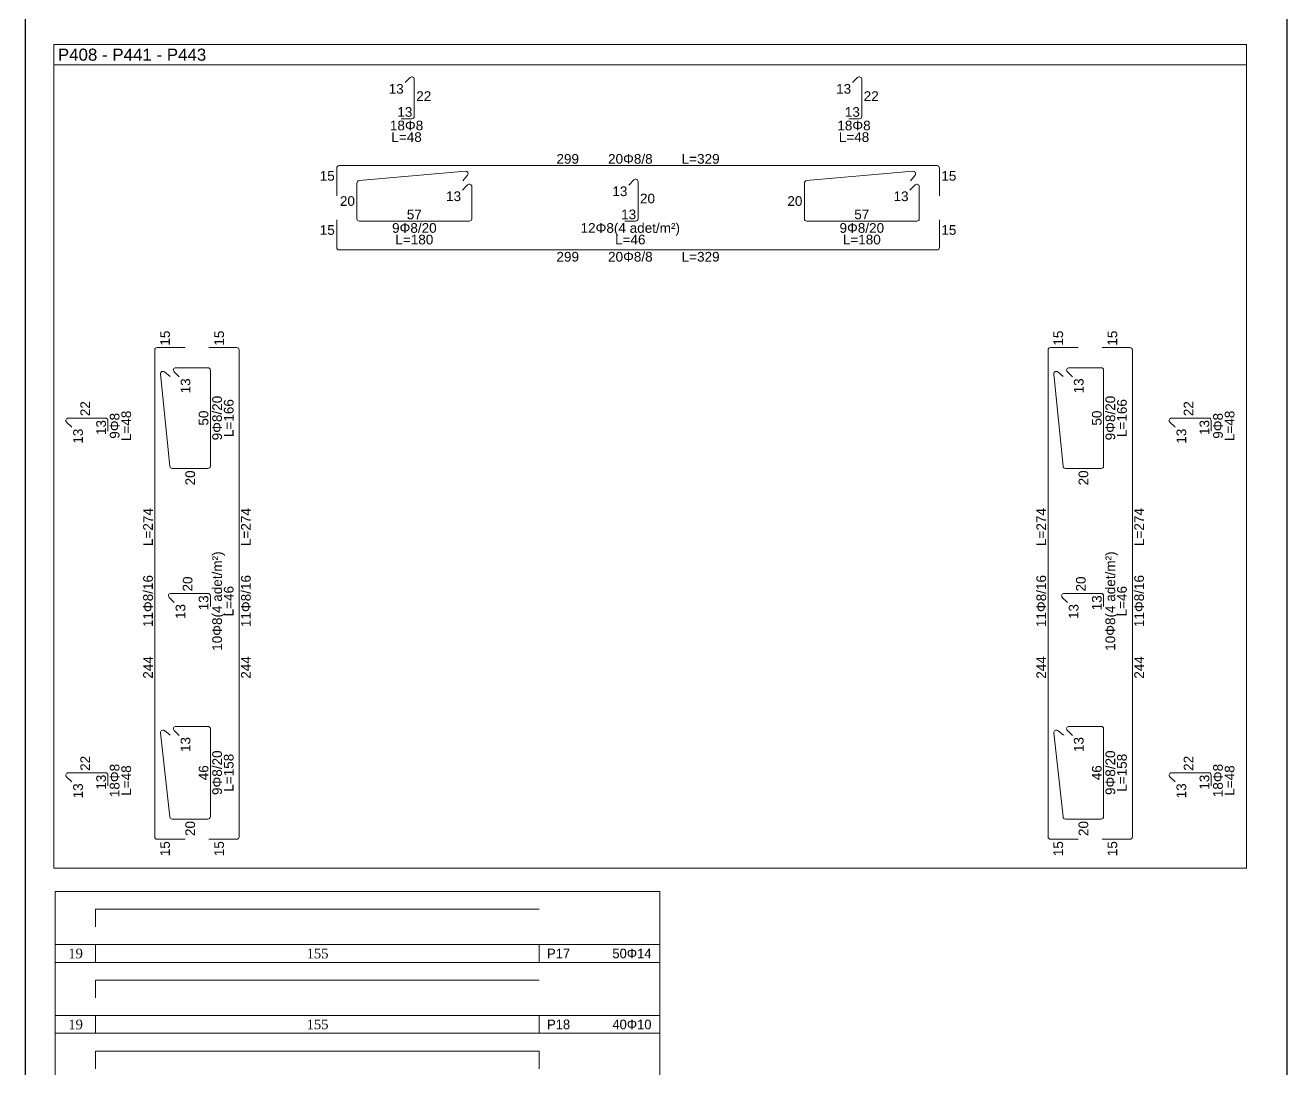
# Model space of a CAD drawing. Header units: millimetres. Extents: x 2232 to 85269, y -3593 to 5869.
# Drawn here: x 36510 to 38075, y 3471 to 4766 of the extents above; entities that cross this region are included whole.
import ezdxf

# ---------------------------------------------------------------- set-up
doc = ezdxf.new("R2010")
doc.units = ezdxf.units.MM
for name, color, linetype in [('Donatı Metraj Tablosu', 7, 'Continuous'), ('Donatı Topl. Uzun. Yazısı', 7, 'Continuous'), ('Donatı Uz. Yazısı', 7, 'Continuous'), ('Donatı Yazısı', 7, 'Continuous'), ('Donatı Çizgisi', 7, 'Continuous'), ('Kolon', 7, 'Continuous'), ('Standart', 7, 'Continuous')]:
    doc.layers.add(name, color=color, linetype=linetype)
doc.styles.add('arial_1_18', font='arial.ttf', dxfattribs={"height": 0.2})
doc.styles.add('symbol_1_18', font='symbol.ttf', dxfattribs={"height": 0.2})
doc.styles.add('times new roman_1_18', font='times.ttf', dxfattribs={"height": 0.2})

# ---------------------------------------------------------------- blocks, each defined once
blk = doc.blocks.new('IDE999Entity7084')
at = {"layer": 'Donatı Çizgisi', "color": 1, "linetype": 'Continuous', "lineweight": 5}
for points in [[(30940.2, 2819.1), (30933.8, 2812.8)], [(30945.3, 2771), (30945.3, 2817)], [(31495.2, 2819.1), (31488.8, 2812.8)], [(31500.3, 2771), (31500.3, 2817)], [(30929.1, 2768), (30942.3, 2768)], [(31484.1, 2768), (31497.3, 2768)], [(31593.6, 2709.8), (30852.1, 2709.8)], [(30849.1, 2706.8), (30849.1, 2672.3)], [(31217.7, 2692.1), (31211.3, 2685.7)], [(31596.6, 2672.3), (31596.6, 2706.8)], [(31222.8, 2643.9), (31222.8, 2690)], [(30849.1, 2642.7), (30849.1, 2608.2)], [(31206.6, 2640.9), (31219.8, 2640.9)], [(31596.6, 2608.2), (31596.6, 2642.7)], [(30852.1, 2605.2), (31593.6, 2605.2)], [(30623.4, 2481.1), (30623.4, 1877.1)], [(30660.9, 2484.1), (30626.4, 2484.1)], [(30725, 2484.1), (30690.5, 2484.1)], [(30728, 1877.1), (30728, 2481.1)], [(31731.3, 2481.1), (31731.3, 1877.1)], [(31768.8, 2484.1), (31734.3, 2484.1)], [(31832.9, 2484.1), (31798.4, 2484.1)], [(31835.9, 1877.1), (31835.9, 2481.1)], [(30562.2, 2396.6), (30516.2, 2396.6)], [(31930.7, 2396.6), (31884.7, 2396.6)], [(30514.1, 2391.5), (30520.5, 2385.2)], [(30565.2, 2380.4), (30565.2, 2393.6)], [(31882.6, 2391.5), (31889, 2385.2)], [(31933.7, 2380.4), (31933.7, 2393.6)], [(30689.3, 2179.1), (30643.3, 2179.1)], [(30692.3, 2162.9), (30692.3, 2176.1)], [(31797.2, 2179.1), (31751.2, 2179.1)], [(31800.2, 2162.9), (31800.2, 2176.1)], [(30641.1, 2174), (30647.5, 2167.7)], [(31749, 2174), (31755.4, 2167.7)], [(30562.2, 1956.6), (30516.2, 1956.6)], [(31930.7, 1956.6), (31884.7, 1956.6)], [(30514.1, 1951.5), (30520.5, 1945.2)], [(30565.2, 1940.4), (30565.2, 1953.6)], [(31882.6, 1951.5), (31889, 1945.2)], [(31933.7, 1940.4), (31933.7, 1953.6)], [(30626.4, 1874.1), (30660.9, 1874.1)], [(30690.5, 1874.1), (30725, 1874.1)], [(31734.3, 1874.1), (31768.8, 1874.1)], [(31798.4, 1874.1), (31832.9, 1874.1)]]:
    blk.add_lwpolyline(points, dxfattribs=at)
at = {"layer": 'Donatı Çizgisi', "color": 5, "linetype": 'Continuous', "lineweight": 5}
for points in [[(31008.8, 2702.8), (30876.8, 2691.2)], [(31005.6, 2690.9), (31011.4, 2697.8)], [(31563.8, 2702.8), (31431.8, 2691.2)], [(31560.6, 2690.9), (31566.4, 2697.8)], [(30874.1, 2688.2), (30874.1, 2643.9)], [(31011.4, 2685.8), (31005.1, 2679.5)], [(31016.6, 2643.9), (31016.6, 2683.7)], [(31429.1, 2688.2), (31429.1, 2643.9)], [(31566.4, 2685.8), (31560.1, 2679.5)], [(31571.6, 2643.9), (31571.6, 2683.7)], [(30877.1, 2640.9), (31013.6, 2640.9)], [(31432.1, 2640.9), (31568.6, 2640.9)], [(30689.3, 2459.1), (30649.5, 2459.1)], [(31797.2, 2459.1), (31757.4, 2459.1)], [(30630.5, 2451.3), (30642, 2336.8)], [(30642.4, 2448.2), (30635.4, 2453.9)], [(30647.4, 2454), (30653.8, 2447.7)], [(30692.3, 2337.1), (30692.3, 2456.1)], [(31738.4, 2451.3), (31749.9, 2336.8)], [(31750.3, 2448.2), (31743.3, 2453.9)], [(31755.3, 2454), (31761.7, 2447.7)], [(31800.2, 2337.1), (31800.2, 2456.1)], [(30645, 2334.1), (30689.3, 2334.1)], [(31752.9, 2334.1), (31797.2, 2334.1)], [(30630.6, 2006.3), (30642, 1901.8)], [(30642.5, 2003.3), (30635.5, 2008.9)], [(30647.4, 2009), (30653.8, 2002.7)], [(30689.3, 2014.1), (30649.5, 2014.1)], [(30692.3, 1902.1), (30692.3, 2011.1)], [(31738.5, 2006.3), (31749.9, 1901.8)], [(31750.4, 2003.3), (31743.4, 2008.9)], [(31755.3, 2009), (31761.7, 2002.7)], [(31797.2, 2014.1), (31757.4, 2014.1)], [(31800.2, 1902.1), (31800.2, 2011.1)], [(30645, 1899.1), (30689.3, 1899.1)], [(31752.9, 1899.1), (31797.2, 1899.1)]]:
    blk.add_lwpolyline(points, dxfattribs=at)
at = {"layer": 'Donatı Çizgisi', "color": 1, "linetype": 'Continuous', "lineweight": 5}
for centre, start, end in [((30942.3, 2817), 0, 135), ((31497.3, 2817), 0, 135), ((30942.3, 2771), 270, 0), ((31497.3, 2771), 270, 0), ((30852.1, 2706.8), 90, 180), ((31593.6, 2706.8), 0, 90), ((31219.8, 2690), 0, 135), ((31219.8, 2643.9), 270, 0), ((30852.1, 2608.2), 180, 270), ((31593.6, 2608.2), 270, 0), ((30626.4, 2481.1), 90, 180), ((30725, 2481.1), 0, 90), ((31734.3, 2481.1), 90, 180), ((31832.9, 2481.1), 0, 90), ((30516.2, 2393.6), 90, 225), ((30562.2, 2393.6), 0, 90), ((31884.7, 2393.6), 90, 225), ((31930.7, 2393.6), 0, 90), ((30643.3, 2176.1), 90, 225), ((30689.3, 2176.1), 0, 90), ((31751.2, 2176.1), 90, 225), ((31797.2, 2176.1), 0, 90), ((30516.2, 1953.6), 90, 225), ((30562.2, 1953.6), 0, 90), ((31884.7, 1953.6), 90, 225), ((31930.7, 1953.6), 0, 90), ((30626.4, 1877.1), 180, 270), ((30725, 1877.1), 270, 0), ((31734.3, 1877.1), 180, 270), ((31832.9, 1877.1), 270, 0)]:
    blk.add_arc(centre, 3, start, end, dxfattribs=at)
at = {"layer": 'Donatı Çizgisi', "color": 5, "linetype": 'Continuous', "lineweight": 5}
for centre, start, end in [((31009.1, 2699.8), 320.0131, 95.0131), ((31564.1, 2699.8), 320.0131, 95.0131), ((30877.1, 2688.2), 95.0131, 180), ((31013.6, 2683.7), 0, 135), ((31432.1, 2688.2), 95.0131, 180), ((31568.6, 2683.7), 0, 135), ((30877.1, 2643.9), 180, 270), ((31013.6, 2643.9), 270, 0), ((31432.1, 2643.9), 180, 270), ((31568.6, 2643.9), 270, 0), ((30649.5, 2456.1), 90, 225), ((30689.3, 2456.1), 0, 90), ((31757.4, 2456.1), 90, 225), ((31797.2, 2456.1), 0, 90), ((30633.5, 2451.6), 50.7106, 185.7106), ((31741.4, 2451.6), 50.7106, 185.7106), ((30645, 2337.1), 185.7106, 270), ((30689.3, 2337.1), 270, 0), ((31752.9, 2337.1), 185.7106, 270), ((31797.2, 2337.1), 270, 0), ((30633.6, 2006.6), 51.2034, 186.2034), ((30649.5, 2011.1), 90, 225), ((30689.3, 2011.1), 0, 90), ((31741.5, 2006.6), 51.2034, 186.2034), ((31757.4, 2011.1), 90, 225), ((31797.2, 2011.1), 0, 90), ((30645, 1902.1), 186.2034, 270), ((30689.3, 1902.1), 270, 0), ((31752.9, 1902.1), 186.2034, 270), ((31797.2, 1902.1), 270, 0)]:
    blk.add_arc(centre, 3, start, end, dxfattribs=at)
at = {"layer": 'Standart', "color": 1, "linetype": 'Continuous', "lineweight": 5}
for points in [[(30498.2, 2835), (30498.2, 2860)], [(30498.2, 2860), (31977.5, 2860)], [(31977.5, 2860), (31977.5, 2835)], [(30498.2, 2835), (31977.5, 2835)], [(30498.2, 1838.1), (30498.2, 2835)], [(31977.5, 2835), (31977.5, 1838.1)], [(31977.5, 1838.1), (30498.2, 1838.1)]]:
    blk.add_lwpolyline(points, dxfattribs=at)
at = {"layer": 'Donatı Topl. Uzun. Yazısı', "color": 1, "linetype": 'Continuous', "lineweight": 5, "style": 'arial_1_18'}
for s, p in [('L=48', (30916.8, 2739.2)), ('L=48', (31471.8, 2739.2)), ('L=329', (31276.9, 2712.2)), ('L=180', (30921.8, 2612.1)), ('L=46', (31194.3, 2612.1)), ('L=180', (31476.8, 2612.1)), ('L=329', (31276.9, 2590.8))]:
    blk.add_text(s, height=12, dxfattribs=at).set_placement(p)
for s, p in [('L=166', (30721.1, 2373.1)), ('L=166', (31829, 2373.1)), ('L=48', (30594, 2368.1)), ('L=48', (31962.5, 2368.1)), ('L=274', (30621, 2237.9)), ('L=274', (30742.4, 2237.9)), ('L=274', (31728.9, 2237.9)), ('L=274', (31850.3, 2237.9)), ('L=46', (30721.1, 2150.6)), ('L=46', (31829, 2150.6)), ('L=158', (30721.1, 1933.1)), ('L=158', (31829, 1933.1)), ('L=48', (30594, 1928.1)), ('L=48', (31962.5, 1928.1))]:
    blk.add_text(s, height=12, rotation=90, dxfattribs=at).set_placement(p)
at = {"layer": 'Donatı Uz. Yazısı', "color": 1, "linetype": 'Continuous', "lineweight": 5, "style": 'arial_1_18'}
for s, p in [('13', (30913.5, 2799.1)), ('22', (30947.7, 2790.1)), ('13', (31468.5, 2799.1)), ('22', (31502.7, 2790.1)), ('13', (30924.3, 2770.4)), ('13', (31479.3, 2770.4)), ('299', (31121.6, 2712.2)), ('15', (30828, 2691.1)), ('13', (30984.7, 2665.8)), ('13', (31191, 2672)), ('13', (31539.7, 2665.8)), ('20', (30853, 2659.9)), ('20', (31225.2, 2663.1)), ('20', (31408, 2659.9)), ('57', (30936, 2643.3)), ('13', (31201.8, 2643.3)), ('57', (31491, 2643.3)), ('15', (31599, 2624)), ('299', (31121.6, 2590.8))]:
    blk.add_text(s, height=12, dxfattribs=at).set_placement(p)
for s, rotation, p in [('15', 360, (31599, 2691.1)), ('15', 360, (30828, 2624)), ('15', 90, (30642.1, 2486.5)), ('15', 90, (30709.2, 2486.5)), ('15', 90, (31750, 2486.5)), ('15', 90, (31817.1, 2486.5)), ('13', 90, (30667.5, 2427.3)), ('13', 90, (31775.4, 2427.3)), ('22', 90, (30543.1, 2399)), ('22', 90, (31911.6, 2399)), ('50', 90, (30689.9, 2387.3)), ('50', 90, (31797.8, 2387.3)), ('13', 90, (30534.2, 2364.8)), ('13', 90, (30562.8, 2375.6)), ('13', 90, (31902.7, 2364.8)), ('13', 90, (31931.3, 2375.6)), ('20', 90, (30673.3, 2313.1)), ('20', 90, (31781.2, 2313.1)), ('20', 90, (30670.1, 2181.5)), ('20', 90, (31778, 2181.5)), ('13', 90, (30689.9, 2158.1)), ('13', 90, (31797.8, 2158.1)), ('13', 90, (30661.2, 2147.3)), ('13', 90, (31769.1, 2147.3)), ('244', 90, (30621, 2073.3)), ('244', 90, (30742.4, 2073.3)), ('244', 90, (31728.9, 2073.3)), ('244', 90, (31850.3, 2073.3)), ('13', 90, (30667.5, 1982.3)), ('13', 90, (31775.4, 1982.3)), ('22', 90, (30543.1, 1959)), ('22', 90, (31911.6, 1959)), ('46', 90, (30689.9, 1947.3)), ('46', 90, (31797.8, 1947.3)), ('13', 90, (30534.2, 1924.8)), ('13', 90, (30562.8, 1935.6)), ('13', 90, (31902.7, 1924.8)), ('13', 90, (31931.3, 1935.6)), ('20', 90, (30673.3, 1878.1)), ('20', 90, (31781.2, 1878.1)), ('15', 90, (30642.1, 1853.1)), ('15', 90, (30709.2, 1853.1)), ('15', 90, (31750, 1853.1)), ('15', 90, (31817.1, 1853.1))]:
    blk.add_text(s, height=12, rotation=rotation, dxfattribs=at).set_placement(p)
at = {"layer": 'Donatı Yazısı', "color": 1, "linetype": 'Continuous', "lineweight": 5, "style": 'arial_1_18'}
for s, p in [('18Φ8', (30915, 2753.6)), ('18Φ8', (31470, 2753.6)), ('20Φ8/8', (31185.6, 2712.2)), ('9Φ8/20', (30917.7, 2626.5)), ('12Φ8(4 adet/m²)', (31151.5, 2626.5)), ('9Φ8/20', (31472.7, 2626.5)), ('20Φ8/8', (31185.6, 2590.8))]:
    blk.add_text(s, height=12, dxfattribs=at).set_placement(p)
for s, p in [('9Φ8/20', (30706.7, 2369)), ('9Φ8/20', (31814.6, 2369)), ('9Φ8', (30579.6, 2371)), ('9Φ8', (31948.1, 2371)), ('10Φ8(4 adet/m²)', (30706.7, 2107.9)), ('10Φ8(4 adet/m²)', (31814.6, 2107.9)), ('11Φ8/16', (30621, 2137.3)), ('11Φ8/16', (30742.4, 2137.3)), ('11Φ8/16', (31728.9, 2137.3)), ('11Φ8/16', (31850.3, 2137.3)), ('9Φ8/20', (30706.7, 1929)), ('9Φ8/20', (31814.6, 1929)), ('18Φ8', (30579.6, 1926.3)), ('18Φ8', (31948.1, 1926.3))]:
    blk.add_text(s, height=12, rotation=90, dxfattribs=at).set_placement(p)
at = {"layer": 'Standart', "color": 1, "linetype": 'Continuous', "lineweight": 5, "style": 'arial_1_18'}
blk.add_text('P408 - P441 - P443', height=15, dxfattribs=at).set_placement((30503.2, 2840))
blk = doc.blocks.new('IDE999Entity7087')
at = {"layer": 'Donatı Metraj Tablosu', "color": 1, "linetype": 'Continuous', "lineweight": 5}
for points in [[(31337.5, -30), (32087.5, -30)], [(31337.5, -30), (31337.5, -118)], [(32087.5, -30), (32087.5, -118)], [(31387.5, -52), (31937.5, -52)], [(31387.5, -52), (31387.5, -74)], [(31337.5, -96), (32087.5, -96)], [(31387.5, -96), (31387.5, -118)], [(31937.5, -96), (31937.5, -118)], [(31337.5, -118), (32087.5, -118)], [(31337.5, -118), (32087.5, -118)], [(31337.5, -118), (31337.5, -206)], [(32087.5, -118), (32087.5, -206)], [(31387.5, -140), (31937.5, -140)], [(31387.5, -140), (31387.5, -162)], [(31337.5, -184), (32087.5, -184)], [(31387.5, -184), (31387.5, -206)], [(31937.5, -184), (31937.5, -206)], [(31337.5, -206), (32087.5, -206)], [(31337.5, -206), (32087.5, -206)], [(31337.5, -206), (31337.5, -316)], [(32087.5, -206), (32087.5, -316)], [(31387.5, -228), (31937.5, -228)], [(31387.5, -228), (31387.5, -250)], [(31937.5, -228), (31937.5, -250)], [(31337.5, -272), (32087.5, -272)], [(31387.5, -272), (31387.5, -316)], [(31937.5, -272), (31937.5, -316)], [(31337.5, -294), (32087.5, -294)], [(31337.5, -316), (32087.5, -316)], [(31337.5, -316), (32087.5, -316)], [(31337.5, -316), (31337.5, -448)], [(31651.5, -332.5), (31682.9, -324.3)], [(31682.9, -324.3), (31675.3, -335.1)], [(32087.5, -316), (32087.5, -448)], [(31651.5, -332.5), (31651.5, -365.5)], [(31684.5, -332.5), (31675.2, -341.8)], [(31684.5, -365.5), (31684.5, -332.5)], [(31651.5, -365.5), (31684.5, -365.5)], [(31337.5, -382), (32087.5, -382)], [(31387.5, -382), (31387.5, -448)], [(31525, -382), (31525, -448)], [(31662.5, -382), (31662.5, -448)], [(31800, -382), (31800, -448)], [(31937.5, -382), (31937.5, -448)], [(31337.5, -404), (32087.5, -404)], [(31337.5, -426), (32087.5, -426)], [(31337.5, -448), (32087.5, -448)], [(31337.5, -448), (32087.5, -448)], [(31337.5, -448), (31337.5, -558)], [(32087.5, -448), (32087.5, -558)], [(31593.8, -477.3), (31731.3, -477.3)], [(31593.8, -477.3), (31603.1, -486.7)], [(31731.3, -477.3), (31731.3, -490.5)], [(31337.5, -514), (32087.5, -514)], [(31387.5, -514), (31387.5, -558)], [(31937.5, -514), (31937.5, -558)], [(31337.5, -536), (32087.5, -536)], [(31337.5, -558), (32087.5, -558)]]:
    blk.add_lwpolyline(points, dxfattribs=at)
for s, height, style, p in [('19', 12, 'times new roman_1_18', (31353.6, -113)), ('155', 12, 'times new roman_1_18', (31649.2, -113)), ('R17', 12, 'symbol_1_18', (31947.5, -113)), ('50F14', 12, 'symbol_1_18', (32028.5, -113)), ('19', 12, 'times new roman_1_18', (31353.6, -201)), ('155', 12, 'times new roman_1_18', (31649.2, -201)), ('R18', 12, 'symbol_1_18', (31947.5, -201)), ('40F10', 12, 'symbol_1_18', (32028.5, -201)), ('15', 12, 'times new roman_1_18', (31353.6, -289)), ('299', 12, 'times new roman_1_18', (31649.2, -289)), ('R11', 12, 'symbol_1_18', (31947.5, -289)), ('40F8', 12, 'symbol_1_18', (32037.4, -289)), ('15', 12, 'times new roman_1_18', (31353.6, -311)), ('244', 12, 'times new roman_1_18', (31649.2, -311)), ('R14', 12, 'symbol_1_18', (31947.5, -311)), ('44F8', 12, 'symbol_1_18', (32037.4, -311)), ('13', 9, 'times new roman_1_18', (31659.2, -350.8)), ('57', 12, 'times new roman_1_18', (31447.4, -399)), ('20', 12, 'times new roman_1_18', (31584.9, -399)), ('57', 12, 'times new roman_1_18', (31722.4, -399)), ('20', 12, 'times new roman_1_18', (31859.9, -399)), ('R15', 12, 'symbol_1_18', (31947.5, -399)), ('18F8', 12, 'symbol_1_18', (32037.4, -399)), ('50', 12, 'times new roman_1_18', (31447.4, -421)), ('20', 12, 'times new roman_1_18', (31584.9, -421)), ('50', 12, 'times new roman_1_18', (31722.4, -421)), ('20', 12, 'times new roman_1_18', (31859.9, -421)), ('R21', 12, 'symbol_1_18', (31947.5, -421)), ('18F8', 12, 'symbol_1_18', (32037.4, -421)), ('46', 12, 'times new roman_1_18', (31447.4, -443)), ('20', 12, 'times new roman_1_18', (31584.9, -443)), ('46', 12, 'times new roman_1_18', (31722.4, -443)), ('20', 12, 'times new roman_1_18', (31859.9, -443)), ('R22', 12, 'symbol_1_18', (31947.5, -443)), ('18F8', 12, 'symbol_1_18', (32037.4, -443)), ('13', 9, 'times new roman_1_18', (31605.8, -495.7)), ('13', 9, 'times new roman_1_18', (31724.6, -499.5)), ('22', 12, 'times new roman_1_18', (31653.6, -531)), ('R25', 12, 'symbol_1_18', (31947.5, -531)), ('90F8', 12, 'symbol_1_18', (32037.4, -531)), ('20', 12, 'times new roman_1_18', (31653.6, -553)), ('R26', 12, 'symbol_1_18', (31947.5, -553)), ('32F8', 12, 'symbol_1_18', (32037.4, -553))]:
    blk.add_text(s, height=height, dxfattribs=dict(at, style=style)).set_placement(p)

msp = doc.modelspace()

# ---------------------------------------------------------------- linework, layer by layer
for p, q in [((36510.4, 5868.7), (36510.4, 1368.7)), ((38075.1, 5868.7), (38075.1, 1368.7))]:
    msp.add_line(p, q)

# ---------------------------------------------------------------- block references
at = {"layer": 'Kolon'}
msp.add_blockref('IDE999Entity7084', (6047.7, 1881.8), dxfattribs=at)
at = {"layer": 'Standart'}
msp.add_blockref('IDE999Entity7087', (5210.2, 3721.2), dxfattribs=at)

doc.saveas('drawing.dxf')
